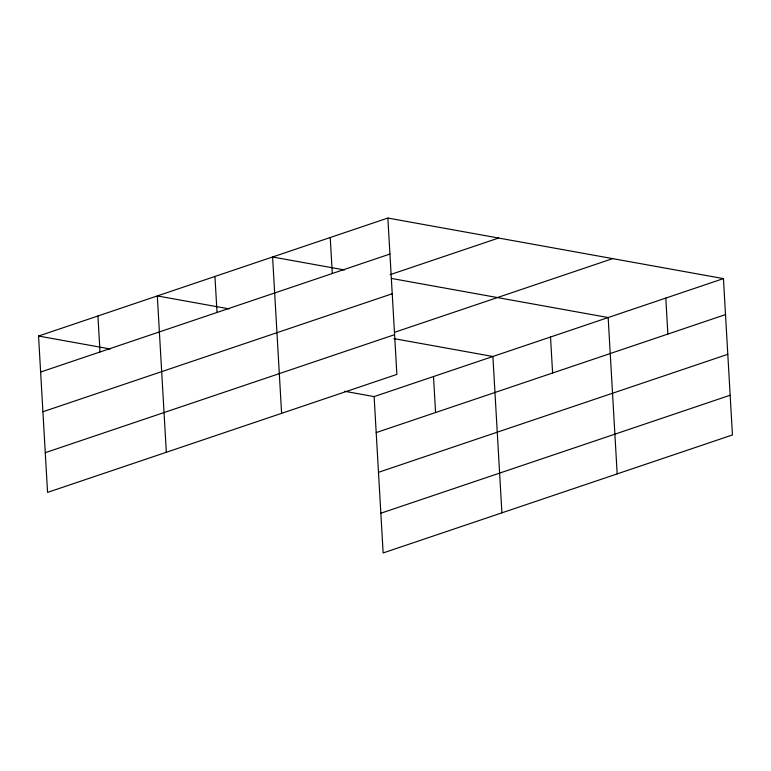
<?xml version="1.0" encoding="UTF-8"?>
<svg xmlns="http://www.w3.org/2000/svg" width="771" height="771" viewBox="0 0 771 771"><rect width="100%" height="100%" fill="white"/><g stroke="black" fill="none" stroke-linecap="round" stroke-linejoin="round"><path stroke-width="1.16" d="M387.861 218.048L396.882 374.398L47.561 492.39L38.55 336.04L387.861 218.048L723.439 278.61L732.45 434.96L383.139 552.952L374.118 396.602L723.439 278.61M40.622 372.036L389.943 254.045M390.107 274.678L498.606 238.037M42.916 411.753L392.227 293.761M394.579 332.301L612.694 258.622M45.277 452.673L394.588 334.681M376.2 432.598L725.511 314.597M378.484 472.315L727.805 354.313M380.845 513.235L730.156 395.234M344.454 269.956L272.587 256.984L281.608 413.333M391.475 278.447L608.165 317.546L617.176 473.895M229.18 308.892L157.313 295.929L166.334 452.278M393.933 338.623L492.891 356.481L501.902 512.831M38.55 336.04L110.417 349.012M344.666 391.282L374.118 396.602M665.797 298.078L667.869 334.065M550.523 337.014L552.605 373.01M433.504 376.537L435.576 412.533M330.229 237.516L332.301 273.512M214.955 276.461L217.027 312.448M97.936 315.985L100.008 351.981"/></g></svg>
